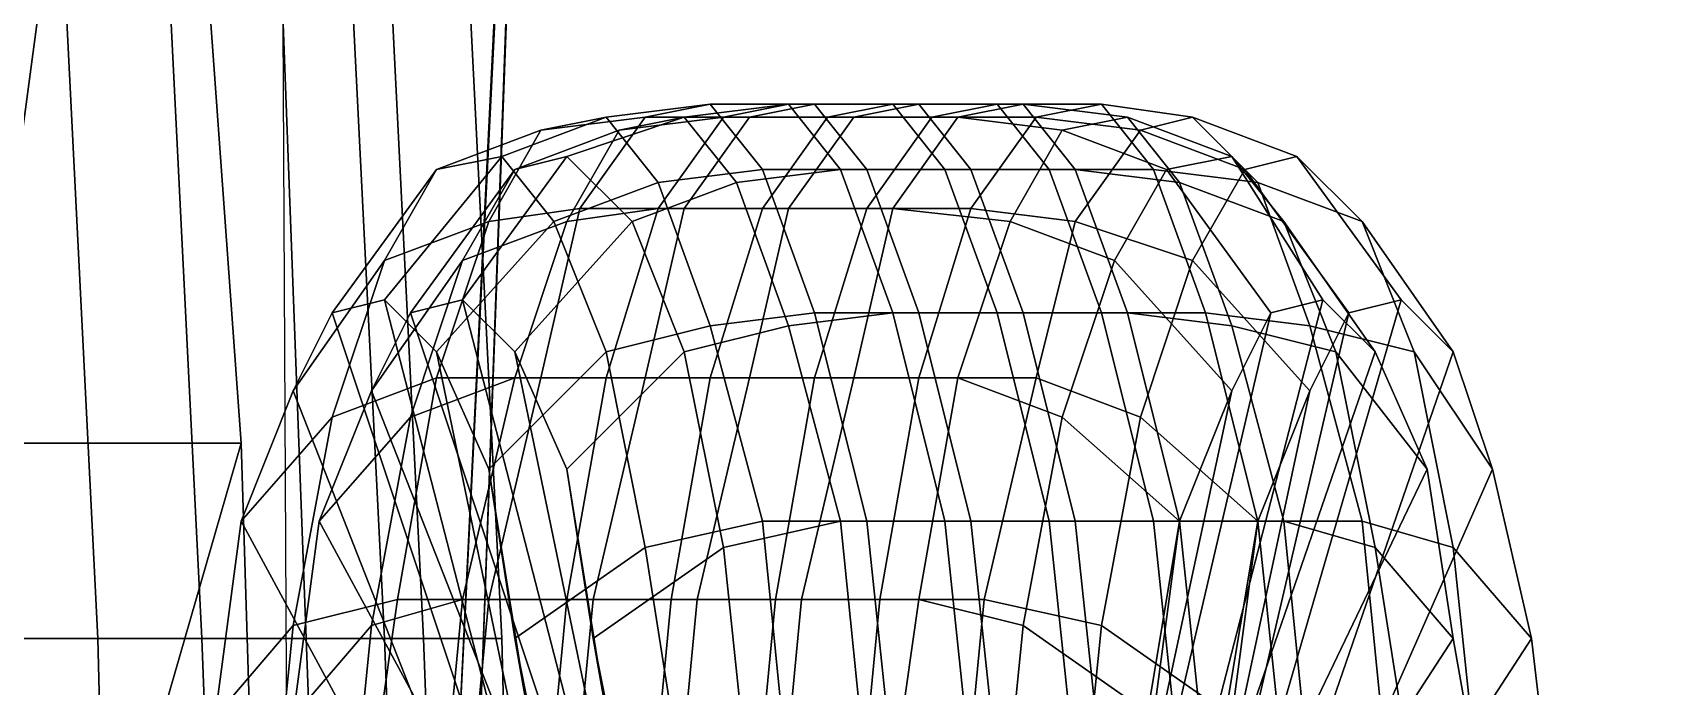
# Model space of a CAD drawing. Extents: x -1726 to 1721, y -2579 to 1769.
# Drawn here: x 261 to 385.8, y 260.3 to 310.5 of the extents above; entities that cross this region are included whole.
import ezdxf

# ---------------------------------------------------------------- set-up
doc = ezdxf.new("R2010")
doc.units = 0

msp = doc.modelspace()

# ---------------------------------------------------------------- linework, layer by layer
at = {"layer": '160013', "color": 1}
for points in [[(300, 382, -876), (292, 222, -898), (294, 220, -861), (300, 385, -876)], [(300, 385, -876), (292, 222, -898), (294, 220, -861), (300, 382, -876)], [(1033, 313, -829), (300, 385, -876), (294, 220, -861), (1033, 227, -821)], [(1031, 225, -840), (292, 222, -898), (300, 382, -876), (1032, 316, -826)]]:
    msp.add_3dface(points, dxfattribs=at)
at = {"layer": '272109', "color": 1}
for points in [[(270, 344, -738), (243, 344, -687), (247, 264, -685), (274, 264, -736)], [(270, 344, -962), (287, 344, -907), (291, 264, -908), (274, 264, -963)], [(287, 344, -793), (270, 344, -738), (274, 264, -736), (291, 264, -792)], [(287, 344, -907), (293, 344, -850), (297, 264, -850), (291, 264, -908)], [(293, 344, -850), (287, 344, -793), (291, 264, -792), (297, 264, -850)], [(274, 264, -736), (247, 264, -685), (249, 184, -683), (277, 184, -735)], [(274, 264, -963), (291, 264, -908), (294, 184, -908), (277, 184, -964)], [(291, 264, -792), (274, 264, -736), (277, 184, -735), (294, 184, -791)], [(291, 264, -908), (297, 264, -850), (299, 184, -850), (294, 184, -908)], [(297, 264, -850), (291, 264, -792), (294, 184, -791), (299, 184, -850)]]:
    msp.add_3dface(points, dxfattribs=at)
at = {"layer": '295117', "color": 1}
for points in [[(266, 264, -740), (239, 264, -690), (236, 344, -692), (262, 344, -741)], [(266, 264, -960), (282, 264, -906), (279, 344, -905), (262, 344, -959)], [(282, 264, -794), (266, 264, -740), (262, 344, -741), (279, 344, -794)], [(282, 264, -906), (288, 264, -850), (284, 344, -850), (279, 344, -905)], [(288, 264, -850), (282, 264, -794), (279, 344, -794), (284, 344, -850)], [(268, 184, -739), (242, 184, -688), (239, 264, -690), (266, 264, -740)], [(268, 184, -961), (285, 184, -907), (282, 264, -906), (266, 264, -960)], [(285, 184, -793), (268, 184, -739), (266, 264, -740), (282, 264, -794)], [(285, 184, -907), (291, 184, -850), (288, 264, -850), (282, 264, -906)], [(291, 184, -850), (285, 184, -793), (282, 264, -794), (288, 264, -850)]]:
    msp.add_3dface(points, dxfattribs=at)
at = {"layer": '345445', "color": 1}
msp.add_3dface([(165, -41, -805), (163, 348, -805), (280, 351, -951), (282, -38, -951)], dxfattribs=at)
at = {"layer": '381253', "color": 1}
for points in [[(277, 279, -956), (257, 279, -1021), (243, 376, -1014), (270, 376, -955)], [(280, 182, -957), (249, 182, -1016), (257, 279, -1021), (277, 279, -956)]]:
    msp.add_3dface(points, dxfattribs=at)
at = {"layer": '382387', "color": 1}
for points in [[(270, 376, -955), (243, 376, -1014), (257, 279, -1021), (270, 376, -955)], [(257, 279, -1021), (243, 376, -1014), (270, 376, -955), (257, 279, -1021)], [(270, 376, -955), (257, 279, -1021), (277, 279, -956), (270, 376, -955)], [(277, 279, -956), (257, 279, -1021), (270, 376, -955), (277, 279, -956)], [(277, 279, -956), (249, 182, -1016), (280, 182, -957), (277, 279, -956)], [(277, 279, -956), (257, 279, -1021), (249, 182, -1016), (277, 279, -956)], [(249, 182, -1016), (257, 279, -1021), (277, 279, -956), (249, 182, -1016)], [(280, 182, -957), (249, 182, -1016), (277, 279, -956), (280, 182, -957)]]:
    msp.add_3dface(points, dxfattribs=at)
at = {"layer": '44033', "color": 1}
for points in [[(305, 304, -1216), (300, 303, -1193), (308, 304, -1191), (313, 305, -1214)], [(309, 299, -1238), (305, 304, -1216), (313, 305, -1214), (317, 300, -1237)], [(313, 305, -1214), (308, 304, -1191), (316, 304, -1190), (321, 305, -1213)], [(317, 300, -1237), (313, 305, -1214), (321, 305, -1213), (325, 300, -1235)], [(321, 305, -1213), (316, 304, -1190), (324, 304, -1188), (329, 305, -1211)], [(325, 300, -1235), (321, 305, -1213), (329, 305, -1211), (333, 300, -1233)], [(329, 305, -1211), (324, 304, -1188), (332, 304, -1187), (337, 305, -1209)], [(333, 300, -1233), (329, 305, -1211), (337, 305, -1209), (341, 300, -1232)], [(337, 305, -1209), (332, 304, -1187), (340, 303, -1185), (345, 304, -1208)], [(341, 300, -1232), (337, 305, -1209), (345, 304, -1208), (349, 299, -1230)], [(297, 301, -1217), (292, 300, -1195), (300, 303, -1193), (305, 304, -1216)], [(300, 303, -1193), (296, 296, -1172), (303, 297, -1170), (308, 304, -1191)], [(301, 296, -1239), (297, 301, -1217), (305, 304, -1216), (309, 299, -1238)], [(308, 304, -1191), (303, 297, -1170), (311, 297, -1168), (316, 304, -1190)], [(316, 304, -1190), (311, 297, -1168), (319, 297, -1166), (324, 304, -1188)], [(324, 304, -1188), (319, 297, -1166), (327, 297, -1165), (332, 304, -1187)], [(332, 304, -1187), (327, 297, -1165), (336, 296, -1163), (340, 303, -1185)], [(345, 304, -1208), (340, 303, -1185), (348, 300, -1184), (353, 301, -1206)], [(349, 299, -1230), (345, 304, -1208), (353, 301, -1206), (357, 296, -1227)], [(292, 300, -1195), (288, 293, -1174), (296, 296, -1172), (300, 303, -1193)], [(340, 303, -1185), (336, 296, -1163), (344, 293, -1163), (348, 300, -1184)], [(288, 290, -1218), (284, 289, -1199), (292, 300, -1195), (297, 301, -1217)], [(292, 286, -1237), (288, 290, -1218), (297, 301, -1217), (301, 296, -1239)], [(353, 301, -1206), (348, 300, -1184), (356, 289, -1184), (360, 290, -1203)], [(357, 296, -1227), (353, 301, -1206), (360, 290, -1203), (364, 286, -1222)], [(284, 289, -1199), (281, 283, -1181), (288, 293, -1174), (292, 300, -1195)], [(313, 288, -1258), (309, 299, -1238), (317, 300, -1237), (321, 289, -1257)], [(321, 289, -1257), (317, 300, -1237), (325, 300, -1235), (329, 289, -1255)], [(329, 289, -1255), (325, 300, -1235), (333, 300, -1233), (337, 289, -1254)], [(337, 289, -1254), (333, 300, -1233), (341, 300, -1232), (345, 289, -1252)], [(345, 289, -1252), (341, 300, -1232), (349, 299, -1230), (353, 288, -1250)], [(348, 300, -1184), (344, 293, -1163), (353, 283, -1166), (356, 289, -1184)], [(305, 286, -1258), (301, 296, -1239), (309, 299, -1238), (313, 288, -1258)], [(353, 288, -1250), (349, 299, -1230), (357, 296, -1227), (361, 286, -1247)], [(288, 293, -1174), (284, 281, -1156), (292, 284, -1152), (296, 296, -1172)], [(296, 296, -1172), (292, 284, -1152), (300, 284, -1150), (303, 297, -1170)], [(296, 277, -1254), (292, 286, -1237), (301, 296, -1239), (305, 286, -1258)], [(303, 297, -1170), (300, 284, -1150), (308, 284, -1149), (311, 297, -1168)], [(311, 297, -1168), (308, 284, -1149), (316, 284, -1147), (319, 297, -1166)], [(319, 297, -1166), (316, 284, -1147), (324, 284, -1145), (327, 297, -1165)], [(327, 297, -1165), (324, 284, -1145), (332, 284, -1144), (336, 296, -1163)], [(336, 296, -1163), (332, 284, -1144), (340, 281, -1145), (344, 293, -1163)], [(361, 286, -1247), (357, 296, -1227), (364, 286, -1222), (368, 277, -1239)], [(281, 283, -1181), (277, 273, -1164), (284, 281, -1156), (288, 293, -1174)], [(344, 293, -1163), (340, 281, -1145), (349, 273, -1150), (353, 283, -1166)], [(296, 259, -1214), (294, 259, -1202), (284, 289, -1199), (288, 290, -1218)], [(298, 257, -1225), (296, 259, -1214), (288, 290, -1218), (292, 286, -1237)], [(360, 290, -1203), (356, 289, -1184), (349, 259, -1191), (352, 259, -1202)], [(364, 286, -1222), (360, 290, -1203), (352, 259, -1202), (354, 257, -1213)], [(294, 259, -1202), (292, 255, -1192), (281, 283, -1181), (284, 289, -1199)], [(317, 273, -1275), (313, 288, -1258), (321, 289, -1257), (325, 273, -1274)], [(325, 273, -1274), (321, 289, -1257), (329, 289, -1255), (333, 273, -1272)], [(333, 273, -1272), (329, 289, -1255), (337, 289, -1254), (341, 273, -1271)], [(341, 273, -1271), (337, 289, -1254), (345, 289, -1252), (349, 273, -1269)], [(349, 273, -1269), (345, 289, -1252), (353, 288, -1250), (357, 273, -1267)], [(356, 289, -1184), (353, 283, -1166), (347, 255, -1180), (349, 259, -1191)], [(308, 271, -1274), (305, 286, -1258), (313, 288, -1258), (317, 273, -1275)], [(357, 273, -1267), (353, 288, -1250), (361, 286, -1247), (364, 271, -1263)], [(300, 252, -1235), (298, 257, -1225), (292, 286, -1237), (296, 277, -1254)], [(298, 264, -1268), (296, 277, -1254), (305, 286, -1258), (308, 271, -1274)], [(368, 277, -1239), (364, 286, -1222), (354, 257, -1213), (356, 252, -1223)], [(364, 271, -1263), (361, 286, -1247), (368, 277, -1239), (370, 264, -1253)], [(284, 281, -1156), (281, 265, -1141), (289, 267, -1137), (292, 284, -1152)], [(292, 284, -1152), (289, 267, -1137), (296, 267, -1135), (300, 284, -1150)], [(300, 284, -1150), (296, 267, -1135), (304, 267, -1133), (308, 284, -1149)], [(308, 284, -1149), (304, 267, -1133), (312, 267, -1131), (316, 284, -1147)], [(316, 284, -1147), (312, 267, -1131), (320, 267, -1130), (324, 284, -1145)], [(324, 284, -1145), (320, 267, -1130), (329, 267, -1129), (332, 284, -1144)], [(332, 284, -1144), (329, 267, -1129), (337, 265, -1130), (340, 281, -1145)], [(292, 255, -1192), (290, 249, -1182), (277, 273, -1164), (281, 283, -1181)], [(353, 283, -1166), (349, 273, -1150), (345, 249, -1171), (347, 255, -1180)], [(277, 273, -1164), (275, 258, -1152), (281, 265, -1141), (284, 281, -1156)], [(340, 281, -1145), (337, 265, -1130), (347, 258, -1137), (349, 273, -1150)], [(302, 244, -1243), (300, 252, -1235), (296, 277, -1254), (298, 264, -1268)], [(370, 264, -1253), (368, 277, -1239), (356, 252, -1223), (357, 244, -1231)], [(290, 249, -1182), (288, 241, -1175), (275, 258, -1152), (277, 273, -1164)], [(311, 252, -1286), (308, 271, -1274), (317, 273, -1275), (319, 253, -1287)], [(319, 253, -1287), (317, 273, -1275), (325, 273, -1274), (327, 254, -1286)], [(327, 254, -1286), (325, 273, -1274), (333, 273, -1272), (335, 254, -1285)], [(335, 254, -1285), (333, 273, -1272), (341, 273, -1271), (343, 254, -1283)], [(343, 254, -1283), (341, 273, -1271), (349, 273, -1269), (351, 254, -1281)], [(349, 273, -1150), (347, 258, -1137), (344, 241, -1163), (345, 249, -1171)], [(351, 254, -1281), (349, 273, -1269), (357, 273, -1267), (359, 253, -1279)], [(359, 253, -1279), (357, 273, -1267), (364, 271, -1263), (367, 252, -1275)], [(301, 247, -1278), (298, 264, -1268), (308, 271, -1274), (311, 252, -1286)], [(367, 252, -1275), (364, 271, -1263), (370, 264, -1253), (373, 247, -1263)], [(281, 265, -1141), (279, 245, -1131), (286, 246, -1127), (289, 267, -1137)], [(289, 267, -1137), (286, 246, -1127), (294, 246, -1124), (296, 267, -1135)], [(296, 267, -1135), (294, 246, -1124), (302, 246, -1122), (304, 267, -1133)], [(304, 267, -1133), (302, 246, -1122), (310, 246, -1121), (312, 267, -1131)], [(312, 267, -1131), (310, 246, -1121), (318, 246, -1119), (320, 267, -1130)], [(320, 267, -1130), (318, 246, -1119), (326, 246, -1118), (329, 267, -1129)], [(329, 267, -1129), (326, 246, -1118), (335, 245, -1120), (337, 265, -1130)], [(275, 258, -1152), (273, 241, -1143), (279, 245, -1131), (281, 265, -1141)], [(337, 265, -1130), (335, 245, -1120), (345, 241, -1128), (347, 258, -1137)], [(303, 234, -1249), (302, 244, -1243), (298, 264, -1268), (301, 247, -1278)], [(373, 247, -1263), (370, 264, -1253), (357, 244, -1231), (359, 234, -1238)]]:
    msp.add_3dface(points, dxfattribs=at)
at = {"layer": '78925', "color": 1}
for points in [[(311, 304, -1242), (306, 303, -1219), (314, 304, -1218), (319, 305, -1241)], [(315, 299, -1264), (311, 304, -1242), (319, 305, -1241), (323, 300, -1263)], [(319, 305, -1241), (314, 304, -1218), (322, 304, -1216), (327, 305, -1239)], [(323, 300, -1263), (319, 305, -1241), (327, 305, -1239), (331, 300, -1261)], [(327, 305, -1239), (322, 304, -1216), (330, 304, -1214), (335, 305, -1237)], [(331, 300, -1261), (327, 305, -1239), (335, 305, -1237), (339, 300, -1260)], [(335, 305, -1237), (330, 304, -1214), (338, 304, -1213), (343, 305, -1236)], [(339, 300, -1260), (335, 305, -1237), (343, 305, -1236), (347, 300, -1258)], [(343, 305, -1236), (338, 304, -1213), (346, 303, -1211), (350, 304, -1234)], [(347, 300, -1258), (343, 305, -1236), (350, 304, -1234), (355, 299, -1256)], [(302, 301, -1243), (298, 300, -1222), (306, 303, -1219), (311, 304, -1242)], [(306, 303, -1219), (302, 296, -1198), (309, 297, -1196), (314, 304, -1218)], [(307, 296, -1265), (302, 301, -1243), (311, 304, -1242), (315, 299, -1264)], [(314, 304, -1218), (309, 297, -1196), (317, 297, -1194), (322, 304, -1216)], [(322, 304, -1216), (317, 297, -1194), (325, 297, -1192), (330, 304, -1214)], [(330, 304, -1214), (325, 297, -1192), (333, 297, -1191), (338, 304, -1213)], [(338, 304, -1213), (333, 297, -1191), (341, 296, -1190), (346, 303, -1211)], [(350, 304, -1234), (346, 303, -1211), (354, 300, -1210), (358, 301, -1232)], [(355, 299, -1256), (350, 304, -1234), (358, 301, -1232), (363, 296, -1253)], [(298, 300, -1222), (294, 293, -1201), (302, 296, -1198), (306, 303, -1219)], [(346, 303, -1211), (341, 296, -1190), (350, 293, -1189), (354, 300, -1210)], [(294, 290, -1244), (290, 289, -1225), (298, 300, -1222), (302, 301, -1243)], [(298, 286, -1263), (294, 290, -1244), (302, 301, -1243), (307, 296, -1265)], [(358, 301, -1232), (354, 300, -1210), (362, 289, -1210), (366, 290, -1230)], [(363, 296, -1253), (358, 301, -1232), (366, 290, -1230), (370, 286, -1248)], [(290, 289, -1225), (287, 283, -1207), (294, 293, -1201), (298, 300, -1222)], [(319, 288, -1284), (315, 299, -1264), (323, 300, -1263), (327, 289, -1283)], [(327, 289, -1283), (323, 300, -1263), (331, 300, -1261), (335, 289, -1282)], [(335, 289, -1282), (331, 300, -1261), (339, 300, -1260), (343, 289, -1280)], [(343, 289, -1280), (339, 300, -1260), (347, 300, -1258), (351, 289, -1278)], [(351, 289, -1278), (347, 300, -1258), (355, 299, -1256), (359, 288, -1276)], [(354, 300, -1210), (350, 293, -1189), (359, 283, -1192), (362, 289, -1210)], [(311, 286, -1284), (307, 296, -1265), (315, 299, -1264), (319, 288, -1284)], [(359, 288, -1276), (355, 299, -1256), (363, 296, -1253), (367, 286, -1273)], [(294, 293, -1201), (290, 281, -1182), (298, 284, -1179), (302, 296, -1198)], [(302, 296, -1198), (298, 284, -1179), (305, 284, -1176), (309, 297, -1196)], [(302, 277, -1280), (298, 286, -1263), (307, 296, -1265), (311, 286, -1284)], [(309, 297, -1196), (305, 284, -1176), (313, 284, -1175), (317, 297, -1194)], [(317, 297, -1194), (313, 284, -1175), (321, 284, -1173), (325, 297, -1192)], [(325, 297, -1192), (321, 284, -1173), (329, 284, -1172), (333, 297, -1191)], [(333, 297, -1191), (329, 284, -1172), (338, 284, -1170), (341, 296, -1190)], [(341, 296, -1190), (338, 284, -1170), (346, 281, -1171), (350, 293, -1189)], [(367, 286, -1273), (363, 296, -1253), (370, 286, -1248), (373, 277, -1265)], [(287, 283, -1207), (283, 273, -1191), (290, 281, -1182), (294, 293, -1201)], [(350, 293, -1189), (346, 281, -1171), (355, 273, -1176), (359, 283, -1192)], [(302, 259, -1240), (300, 259, -1229), (290, 289, -1225), (294, 290, -1244)], [(304, 257, -1251), (302, 259, -1240), (294, 290, -1244), (298, 286, -1263)], [(366, 290, -1230), (362, 289, -1210), (355, 259, -1217), (357, 259, -1229)], [(370, 286, -1248), (366, 290, -1230), (357, 259, -1229), (360, 257, -1240)], [(300, 259, -1229), (298, 255, -1218), (287, 283, -1207), (290, 289, -1225)], [(323, 273, -1301), (319, 288, -1284), (327, 289, -1283), (331, 273, -1300)], [(331, 273, -1300), (327, 289, -1283), (335, 289, -1282), (339, 273, -1299)], [(339, 273, -1299), (335, 289, -1282), (343, 289, -1280), (347, 273, -1297)], [(347, 273, -1297), (343, 289, -1280), (351, 289, -1278), (355, 273, -1295)], [(355, 273, -1295), (351, 289, -1278), (359, 288, -1276), (363, 273, -1293)], [(362, 289, -1210), (359, 283, -1192), (353, 255, -1207), (355, 259, -1217)], [(314, 271, -1301), (311, 286, -1284), (319, 288, -1284), (323, 273, -1301)], [(363, 273, -1293), (359, 288, -1276), (367, 286, -1273), (370, 271, -1289)], [(306, 252, -1261), (304, 257, -1251), (298, 286, -1263), (302, 277, -1280)], [(304, 264, -1294), (302, 277, -1280), (311, 286, -1284), (314, 271, -1301)], [(373, 277, -1265), (370, 286, -1248), (360, 257, -1240), (362, 252, -1249)], [(370, 271, -1289), (367, 286, -1273), (373, 277, -1265), (376, 264, -1279)], [(290, 281, -1182), (287, 265, -1167), (294, 267, -1163), (298, 284, -1179)], [(298, 284, -1179), (294, 267, -1163), (302, 267, -1161), (305, 284, -1176)], [(305, 284, -1176), (302, 267, -1161), (310, 267, -1159), (313, 284, -1175)], [(313, 284, -1175), (310, 267, -1159), (318, 267, -1158), (321, 284, -1173)], [(321, 284, -1173), (318, 267, -1158), (326, 267, -1156), (329, 284, -1172)], [(329, 284, -1172), (326, 267, -1156), (334, 267, -1155), (338, 284, -1170)], [(338, 284, -1170), (334, 267, -1155), (343, 265, -1156), (346, 281, -1171)], [(298, 255, -1218), (296, 249, -1208), (283, 273, -1191), (287, 283, -1207)], [(359, 283, -1192), (355, 273, -1176), (351, 249, -1197), (353, 255, -1207)], [(283, 273, -1191), (281, 258, -1178), (287, 265, -1167), (290, 281, -1182)], [(346, 281, -1171), (343, 265, -1156), (353, 258, -1163), (355, 273, -1176)], [(308, 244, -1269), (306, 252, -1261), (302, 277, -1280), (304, 264, -1294)], [(376, 264, -1279), (373, 277, -1265), (362, 252, -1249), (363, 244, -1258)], [(296, 249, -1208), (294, 241, -1201), (281, 258, -1178), (283, 273, -1191)], [(316, 252, -1312), (314, 271, -1301), (323, 273, -1301), (325, 253, -1313)], [(325, 253, -1313), (323, 273, -1301), (331, 273, -1300), (333, 254, -1313)], [(333, 254, -1313), (331, 273, -1300), (339, 273, -1299), (341, 254, -1311)], [(341, 254, -1311), (339, 273, -1299), (347, 273, -1297), (349, 254, -1309)], [(349, 254, -1309), (347, 273, -1297), (355, 273, -1295), (357, 254, -1308)], [(355, 273, -1176), (353, 258, -1163), (350, 241, -1190), (351, 249, -1197)], [(357, 254, -1308), (355, 273, -1295), (363, 273, -1293), (365, 253, -1305)], [(365, 253, -1305), (363, 273, -1293), (370, 271, -1289), (372, 252, -1301)], [(307, 247, -1304), (304, 264, -1294), (314, 271, -1301), (316, 252, -1312)], [(372, 252, -1301), (370, 271, -1289), (376, 264, -1279), (378, 247, -1290)], [(287, 265, -1167), (285, 245, -1157), (292, 246, -1153), (294, 267, -1163)], [(294, 267, -1163), (292, 246, -1153), (300, 246, -1150), (302, 267, -1161)], [(302, 267, -1161), (300, 246, -1150), (308, 246, -1149), (310, 267, -1159)], [(310, 267, -1159), (308, 246, -1149), (316, 246, -1147), (318, 267, -1158)], [(318, 267, -1158), (316, 246, -1147), (324, 246, -1145), (326, 267, -1156)], [(326, 267, -1156), (324, 246, -1145), (332, 246, -1145), (334, 267, -1155)], [(334, 267, -1155), (332, 246, -1145), (341, 245, -1146), (343, 265, -1156)], [(281, 258, -1178), (279, 241, -1169), (285, 245, -1157), (287, 265, -1167)], [(343, 265, -1156), (341, 245, -1146), (351, 241, -1154), (353, 258, -1163)], [(309, 234, -1275), (308, 244, -1269), (304, 264, -1294), (307, 247, -1304)], [(378, 247, -1290), (376, 264, -1279), (363, 244, -1258), (365, 234, -1264)]]:
    msp.add_3dface(points, dxfattribs=at)
at = {"layer": '93167', "color": 1}
for points in [[(311, 304, -1242), (306, 303, -1219), (314, 304, -1218), (319, 305, -1241)], [(315, 299, -1264), (311, 304, -1242), (319, 305, -1241), (323, 300, -1263)], [(319, 305, -1241), (314, 304, -1218), (322, 304, -1216), (327, 305, -1239)], [(323, 300, -1263), (319, 305, -1241), (327, 305, -1239), (331, 300, -1261)], [(327, 305, -1239), (322, 304, -1216), (330, 304, -1214), (335, 305, -1237)], [(331, 300, -1261), (327, 305, -1239), (335, 305, -1237), (339, 300, -1260)], [(335, 305, -1237), (330, 304, -1214), (338, 304, -1213), (343, 305, -1236)], [(339, 300, -1260), (335, 305, -1237), (343, 305, -1236), (347, 300, -1258)], [(343, 305, -1236), (338, 304, -1213), (346, 303, -1211), (350, 304, -1234)], [(347, 300, -1258), (343, 305, -1236), (350, 304, -1234), (355, 299, -1256)], [(302, 301, -1243), (298, 300, -1222), (306, 303, -1219), (311, 304, -1242)], [(306, 303, -1219), (302, 296, -1198), (309, 297, -1196), (314, 304, -1218)], [(307, 296, -1265), (302, 301, -1243), (311, 304, -1242), (315, 299, -1264)], [(314, 304, -1218), (309, 297, -1196), (317, 297, -1194), (322, 304, -1216)], [(322, 304, -1216), (317, 297, -1194), (325, 297, -1192), (330, 304, -1214)], [(330, 304, -1214), (325, 297, -1192), (333, 297, -1191), (338, 304, -1213)], [(338, 304, -1213), (333, 297, -1191), (341, 296, -1190), (346, 303, -1211)], [(350, 304, -1234), (346, 303, -1211), (354, 300, -1210), (358, 301, -1232)], [(355, 299, -1256), (350, 304, -1234), (358, 301, -1232), (363, 296, -1253)], [(298, 300, -1222), (294, 293, -1201), (302, 296, -1198), (306, 303, -1219)], [(346, 303, -1211), (341, 296, -1190), (350, 293, -1189), (354, 300, -1210)], [(294, 290, -1244), (290, 289, -1225), (298, 300, -1222), (302, 301, -1243)], [(298, 286, -1263), (294, 290, -1244), (302, 301, -1243), (307, 296, -1265)], [(358, 301, -1232), (354, 300, -1210), (362, 289, -1210), (366, 290, -1230)], [(363, 296, -1253), (358, 301, -1232), (366, 290, -1230), (370, 286, -1248)], [(290, 289, -1225), (287, 283, -1207), (294, 293, -1201), (298, 300, -1222)], [(319, 288, -1284), (315, 299, -1264), (323, 300, -1263), (327, 289, -1283)], [(327, 289, -1283), (323, 300, -1263), (331, 300, -1261), (335, 289, -1282)], [(335, 289, -1282), (331, 300, -1261), (339, 300, -1260), (343, 289, -1280)], [(343, 289, -1280), (339, 300, -1260), (347, 300, -1258), (351, 289, -1278)], [(351, 289, -1278), (347, 300, -1258), (355, 299, -1256), (359, 288, -1276)], [(354, 300, -1210), (350, 293, -1189), (359, 283, -1192), (362, 289, -1210)], [(311, 286, -1284), (307, 296, -1265), (315, 299, -1264), (319, 288, -1284)], [(359, 288, -1276), (355, 299, -1256), (363, 296, -1253), (367, 286, -1273)], [(294, 293, -1201), (290, 281, -1182), (298, 284, -1179), (302, 296, -1198)], [(302, 296, -1198), (298, 284, -1179), (305, 284, -1176), (309, 297, -1196)], [(302, 277, -1280), (298, 286, -1263), (307, 296, -1265), (311, 286, -1284)], [(309, 297, -1196), (305, 284, -1176), (313, 284, -1175), (317, 297, -1194)], [(317, 297, -1194), (313, 284, -1175), (321, 284, -1173), (325, 297, -1192)], [(325, 297, -1192), (321, 284, -1173), (329, 284, -1172), (333, 297, -1191)], [(333, 297, -1191), (329, 284, -1172), (338, 284, -1170), (341, 296, -1190)], [(341, 296, -1190), (338, 284, -1170), (346, 281, -1171), (350, 293, -1189)], [(367, 286, -1273), (363, 296, -1253), (370, 286, -1248), (373, 277, -1265)], [(287, 283, -1207), (283, 273, -1191), (290, 281, -1182), (294, 293, -1201)], [(350, 293, -1189), (346, 281, -1171), (355, 273, -1176), (359, 283, -1192)], [(302, 259, -1240), (300, 259, -1229), (290, 289, -1225), (294, 290, -1244)], [(304, 257, -1251), (302, 259, -1240), (294, 290, -1244), (298, 286, -1263)], [(366, 290, -1230), (362, 289, -1210), (355, 259, -1217), (357, 259, -1229)], [(370, 286, -1248), (366, 290, -1230), (357, 259, -1229), (360, 257, -1240)], [(300, 259, -1229), (298, 255, -1218), (287, 283, -1207), (290, 289, -1225)], [(323, 273, -1301), (319, 288, -1284), (327, 289, -1283), (331, 273, -1300)], [(331, 273, -1300), (327, 289, -1283), (335, 289, -1282), (339, 273, -1299)], [(339, 273, -1299), (335, 289, -1282), (343, 289, -1280), (347, 273, -1297)], [(347, 273, -1297), (343, 289, -1280), (351, 289, -1278), (355, 273, -1295)], [(355, 273, -1295), (351, 289, -1278), (359, 288, -1276), (363, 273, -1293)], [(362, 289, -1210), (359, 283, -1192), (353, 255, -1207), (355, 259, -1217)], [(314, 271, -1301), (311, 286, -1284), (319, 288, -1284), (323, 273, -1301)], [(363, 273, -1293), (359, 288, -1276), (367, 286, -1273), (370, 271, -1289)], [(306, 252, -1261), (304, 257, -1251), (298, 286, -1263), (302, 277, -1280)], [(304, 264, -1294), (302, 277, -1280), (311, 286, -1284), (314, 271, -1301)], [(373, 277, -1265), (370, 286, -1248), (360, 257, -1240), (362, 252, -1249)], [(370, 271, -1289), (367, 286, -1273), (373, 277, -1265), (376, 264, -1279)], [(290, 281, -1182), (287, 265, -1167), (294, 267, -1163), (298, 284, -1179)], [(298, 284, -1179), (294, 267, -1163), (302, 267, -1161), (305, 284, -1176)], [(305, 284, -1176), (302, 267, -1161), (310, 267, -1159), (313, 284, -1175)], [(313, 284, -1175), (310, 267, -1159), (318, 267, -1158), (321, 284, -1173)], [(321, 284, -1173), (318, 267, -1158), (326, 267, -1156), (329, 284, -1172)], [(329, 284, -1172), (326, 267, -1156), (334, 267, -1155), (338, 284, -1170)], [(338, 284, -1170), (334, 267, -1155), (343, 265, -1156), (346, 281, -1171)], [(298, 255, -1218), (296, 249, -1208), (283, 273, -1191), (287, 283, -1207)], [(359, 283, -1192), (355, 273, -1176), (351, 249, -1197), (353, 255, -1207)], [(283, 273, -1191), (281, 258, -1178), (287, 265, -1167), (290, 281, -1182)], [(346, 281, -1171), (343, 265, -1156), (353, 258, -1163), (355, 273, -1176)], [(308, 244, -1269), (306, 252, -1261), (302, 277, -1280), (304, 264, -1294)], [(376, 264, -1279), (373, 277, -1265), (362, 252, -1249), (363, 244, -1258)], [(296, 249, -1208), (294, 241, -1201), (281, 258, -1178), (283, 273, -1191)], [(316, 252, -1312), (314, 271, -1301), (323, 273, -1301), (325, 253, -1313)], [(325, 253, -1313), (323, 273, -1301), (331, 273, -1300), (333, 254, -1313)], [(333, 254, -1313), (331, 273, -1300), (339, 273, -1299), (341, 254, -1311)], [(341, 254, -1311), (339, 273, -1299), (347, 273, -1297), (349, 254, -1309)], [(349, 254, -1309), (347, 273, -1297), (355, 273, -1295), (357, 254, -1308)], [(355, 273, -1176), (353, 258, -1163), (350, 241, -1190), (351, 249, -1197)], [(357, 254, -1308), (355, 273, -1295), (363, 273, -1293), (365, 253, -1305)], [(365, 253, -1305), (363, 273, -1293), (370, 271, -1289), (372, 252, -1301)], [(307, 247, -1304), (304, 264, -1294), (314, 271, -1301), (316, 252, -1312)], [(372, 252, -1301), (370, 271, -1289), (376, 264, -1279), (378, 247, -1290)], [(287, 265, -1167), (285, 245, -1157), (292, 246, -1153), (294, 267, -1163)], [(294, 267, -1163), (292, 246, -1153), (300, 246, -1150), (302, 267, -1161)], [(302, 267, -1161), (300, 246, -1150), (308, 246, -1149), (310, 267, -1159)], [(310, 267, -1159), (308, 246, -1149), (316, 246, -1147), (318, 267, -1158)], [(318, 267, -1158), (316, 246, -1147), (324, 246, -1145), (326, 267, -1156)], [(326, 267, -1156), (324, 246, -1145), (332, 246, -1145), (334, 267, -1155)], [(334, 267, -1155), (332, 246, -1145), (341, 245, -1146), (343, 265, -1156)], [(281, 258, -1178), (279, 241, -1169), (285, 245, -1157), (287, 265, -1167)], [(343, 265, -1156), (341, 245, -1146), (351, 241, -1154), (353, 258, -1163)], [(309, 234, -1275), (308, 244, -1269), (304, 264, -1294), (307, 247, -1304)], [(378, 247, -1290), (376, 264, -1279), (363, 244, -1258), (365, 234, -1264)]]:
    msp.add_3dface(points, dxfattribs=at)

doc.saveas('drawing.dxf')
